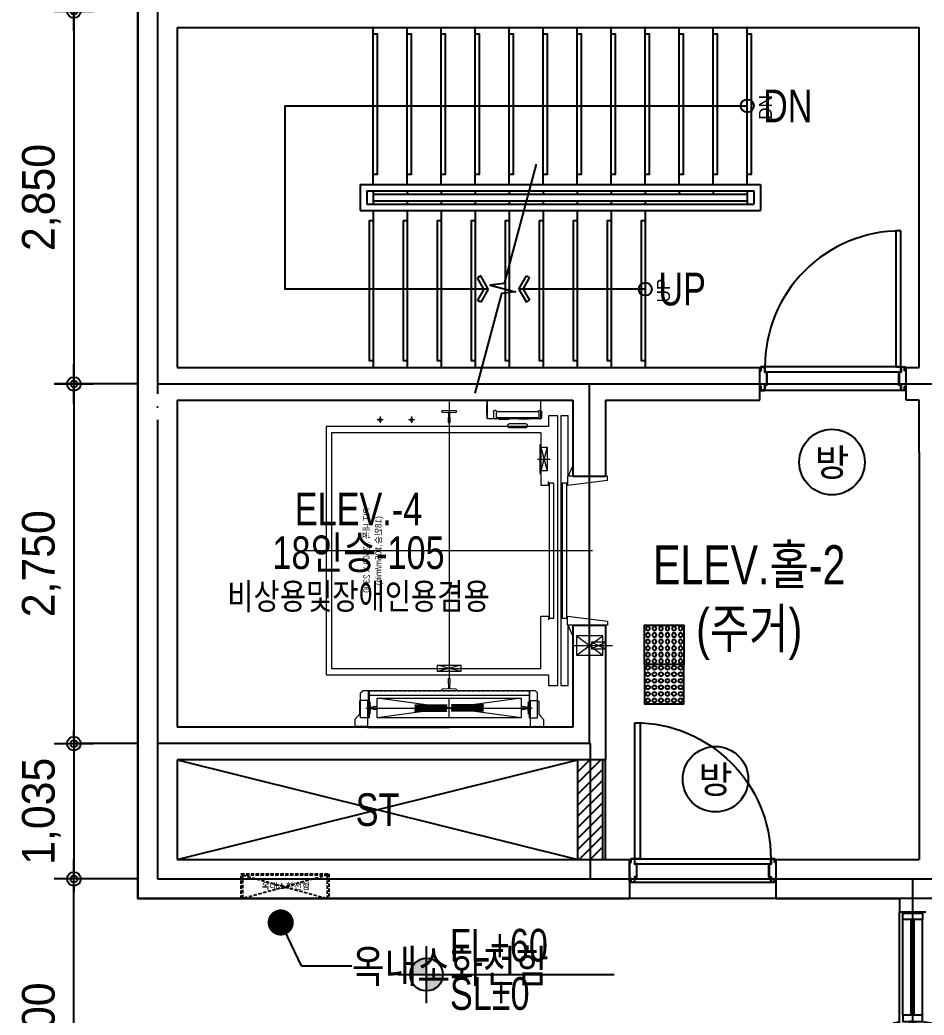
# Model space of a CAD drawing. Header units: millimetres. Extents: x 0 to 1390178, y 0 to 110113.
# Drawn here: x 700459 to 707375, y 27600 to 35208 of the extents above; entities that cross this region are included whole.
import ezdxf
from ezdxf.enums import TextEntityAlignment as Align
from ezdxf.xclip import XClip

# ---------------------------------------------------------------- set-up
doc = ezdxf.new("R2010")
doc.units = ezdxf.units.MM
doc.header["$LTSCALE"] = 100
doc.header["$XCLIPFRAME"] = 0
for name, pattern in [('X - CORE$0$CEN', [62, 60, -1, 0, -1]), ('X - CORE$0$CENTER', [65, 60, -2, 1, -2]), ('X - CORE$0$CENTER2', [1.125, 0.75, -0.125, 0.125, -0.125]), ('X - CORE$0$HIDDEN', [0.375, 0.25, -0.125]), ('X - CORE$0$PHANTOM2', [50, 40, -2, 2, -2, 2, -2]), ('X - 평면도$0$CEN', [62, 60, -1, 0, -1]), ('X - 평면도$0$H1', [1, 0.5, -0.5]), ('X - 평면도$0$HIDDEN', [0.375, 0.25, -0.125])]:
    doc.linetypes.add(name, pattern=pattern)
doc.layers.get('DEFPOINTS').update_dxf_attribs({"color": 145})
for name, color, linetype in [('AA-XXXX-TEXT', 3, 'Continuous'), ('DIM', 7, 'Continuous'), ('SYM', 7, 'Continuous'), ('TEXT1', 7, 'Continuous'), ('X - CORE$0$A-FIN', 8, 'Continuous'), ('X - CORE$0$A-OPEN', 9, 'X - CORE$0$CEN'), ('X - CORE$0$A-WALB', 3, 'Continuous'), ('X - CORE$0$AA-WAXM-CONC', 2, 'Continuous'), ('X - CORE$0$AA-XXXX-CNTL', 1, 'X - CORE$0$CEN'), ('X - CORE$0$AA-XXXX-PATT', 8, 'Continuous'), ('X - CORE$0$CEN', 1, 'X - CORE$0$CEN'), ('X - CORE$0$SO-HBBOX', 7, 'Continuous'), ('X - CORE$0$점형블럭', 8, 'Continuous'), ('X - 평면도$0$A-CON', 2, 'Continuous'), ('X - 평면도$0$A-SYM', 7, 'Continuous'), ('X - 평면도$0$AA-EL-PCN4', 4, 'Continuous'), ('X - 평면도$0$AA-SSXM-STRS', 4, 'Continuous'), ('X - 평면도$0$AA-WAXM-CONC', 2, 'Continuous'), ('X - 평면도$0$AA-XXXX-CNTL', 1, 'X - 평면도$0$CEN'), ('X - 평면도$0$AA-XXXX-SYMB', 7, 'Continuous'), ('X - 평면도$0$SO-HBBOX', 7, 'X - 평면도$0$HIDDEN')]:
    doc.layers.add(name, color=color, linetype=linetype)
for name, color, linetype, lineweight in [('X - CORE$0$A-door', 4, 'Continuous', 25), ('X - CORE$0$LAD-CEN', 1, 'X - CORE$0$CENTER2', 9), ('X - CORE$0$LAD-FINISH', 30, 'X - CORE$0$PHANTOM2', 15), ('X - CORE$0$LAD-OUTLINE', 7, 'Continuous', 20), ('X - CORE$0$LAD-REFERENCE', 7, 'Continuous', 5), ('X - CORE$0$LAD-THINLINE', 7, 'Continuous', 9), ('X - 평면도$0$A-door', 4, 'Continuous', 25)]:
    doc.layers.add(name, color=color, linetype=linetype, lineweight=lineweight)
for name, color, linetype, plot in [('X - CORE$0$A-GUIDE TEXT', 67, 'Continuous', False), ('X - CORE$0$DEFPOINT', 145, 'Continuous', False), ('X - 평면도$0$DEFPOINT', 163, 'Continuous', False)]:
    doc.layers.add(name, color=color, linetype=linetype, plot=plot)
doc.styles.add('HAUD01', font='Dotum.ttf')
doc.styles.add('X - CORE$0$HAUD01', font='Dotum.ttf')
doc.styles.add('X - 평면도$0$HAUD01', font='Dotum.ttf')
doc.dimstyles.new('HAUD-80', dxfattribs={"dimscale": 100, "dimtxt": 2.5, "dimasz": 0.5, "dimexe": 0, "dimexo": 1.5, "dimgap": 1, "dimtad": 1, "dimdec": 0, "dimdsep": 46, "dimlunit": 6, "dimtxsty": 'HAUD01', "dimblk": 'Z_DOT', "dimcen": 2.5, "dimdle": 1.5, "dimclrd": 7, "dimclre": 7, "dimclrt": 4, "dimadec": 0, "dimazin": 0, "dimtfac": 1, "dimtdec": 0, "dimtix": 1, "dimtmove": 2, "dimatfit": 3, "dimfxl": 1, "dimtvp": 1, "dimtolj": 1, "dimtzin": 0, "dimarcsym": 0})

# ---------------------------------------------------------------- blocks, each defined once
blk = doc.blocks.new('X - 단위세대 확장형', base_point=(-475.4, -286.7))
at = {"layer": 'DEFPOINTS'}
blk.add_lwpolyline([(68482, 49988.1), (63612, 49988.1), (63612, 47793.1), (59937, 47793.1), (57937, 47793.1), (54887, 47793.1), (54887, 44383.1), (53492, 44383.1), (52372, 44383.1), (48612, 44383.1), (48612, 54393.1), (57487, 54393.1), (60437, 54393.1), (63612, 54393.1), (64782, 54393.1), (64982, 54393.1), (66532, 54393.1), (66732, 54393.1), (68282, 54393.1), (68482, 54393.1), (68482, 52088.1), (68482, 50188.1)], close=True, dxfattribs=at)
blk = doc.blocks.new('dr_갑')
at = {"layer": 'TEXT1'}
blk.add_circle((0, 0), 400, dxfattribs=at)
at = {"layer": 'TEXT1', "style": 'HAUD01'}
blk.add_text('방', height=335, dxfattribs=at).set_placement((0, 0), align=Align.MIDDLE)
blk = doc.blocks.new('X - 평면도$0$arrow1')
for p, q in [((0, 0), (0.286, 0.501)), ((0.165, 0), (0.41, 0.429)), ((0.286, 0.501), (0.41, 0.43)), ((0, 0), (0.286, -0.501)), ((0.165, 0), (0.41, -0.429)), ((0.286, -0.501), (0.41, -0.43))]:
    blk.add_line(p, q)
blk = doc.blocks.new('X - CORE$0$A$C4D1409A3')
at = {"layer": 'X - CORE$0$점형블럭', "color": 9}
blk.add_lwpolyline([(0, 0), (300, 0), (300, 300), (0, 300)], close=True, dxfattribs=at)
at = {"layer": 'X - CORE$0$점형블럭', "color": 252}
for centre in [(25, 275), (25, 225), (75, 275), (75, 225), (125, 275), (125, 225), (175, 275), (175, 225), (225, 275), (225, 225), (275, 275), (275, 225), (25, 175), (75, 175), (125, 175), (175, 175), (225, 175), (275, 175), (25, 125), (25, 75), (75, 125), (75, 75), (125, 125), (125, 75), (175, 125), (175, 75), (225, 125), (225, 75), (275, 125), (275, 75), (25, 25), (75, 25), (125, 25), (175, 25), (225, 25), (275, 25)]:
    blk.add_circle(centre, 15, dxfattribs=at)
blk = doc.blocks.new('*U1062')
at = {"layer": 'X - CORE$0$DEFPOINT'}
for p in [(1350, 622), (1350, -622)]:
    blk.add_line(p, (1350, 0), dxfattribs=at)
at = {"layer": 'X - CORE$0$LAD-CEN', "color": 8, "ltscale": 200}
for p, q in [((0, 1095.2), (0, -1095.2)), ((-1138.9, 0), (979.7, 0))]:
    blk.add_line(p, q, dxfattribs=at)
at = {"layer": 'X - CORE$0$LAD-CEN', "color": 8, "ltscale": 10}
for p, q in [((1355, 692), (1339, 692)), ((1355, 657), (1339, 657)), ((1355, -657), (1339, -657)), ((1355, -692), (1339, -692))]:
    blk.add_line(p, q, dxfattribs=at)
at = {"layer": 'X - CORE$0$LAD-CEN', "color": 8, "linetype": 'X - CORE$0$CENTER'}
for p, q in [((1203, 636), (1203, -636)), ((1278.3, 0), (1127.7, 0))]:
    blk.add_line(p, q, dxfattribs=at)
at = {"layer": 'X - CORE$0$LAD-CEN', "color": 8, "ltscale": 20}
for p, q in [((-1000, 504.2), (-1000, 550.1)), ((-1024.6, 527), (-976.4, 527)), ((-1000, 264.2), (-1000, 310.1)), ((-1024.6, 287), (-976.4, 287)), ((-700, -676.8), (-700, -773.2))]:
    blk.add_line(p, q, dxfattribs=at)
at = {"layer": 'X - CORE$0$LAD-CEN', "color": 8, "ltscale": 50}
blk.add_line((725, -954.1), (725, -1248.3), dxfattribs=at)
at = {"layer": 'X - CORE$0$LAD-FINISH', "color": 8, "ltscale": 10}
for p, q in [((-650, -1195), (-570, -1195)), ((650, -1195), (570, -1195))]:
    blk.add_line(p, q, dxfattribs=at)
at = {"layer": 'X - CORE$0$LAD-OUTLINE', "color": 8, "linetype": 'Continuous'}
for p, q in [((-1059.8, 54.2), (-1057.3, 9.5)), ((-1052.3, 4.7), (-1020.2, 4.7)), ((1020.2, 4.7), (1052.3, 4.7)), ((1057.3, 9.5), (1059.8, 54.2)), ((-1057.3, -9.5), (-1059.8, -54.2)), ((-1020.2, -4.8), (-1052.3, -4.8)), ((1052.3, -4.8), (1020.2, -4.8)), ((1059.8, -54.2), (1057.3, -9.5))]:
    blk.add_line(p, q, dxfattribs=at)
at = {"layer": 'X - CORE$0$LAD-OUTLINE', "color": 8}
for p, q in [((-1010, -290), (-1150, -290)), ((-1150, -700), (-1150, -290)), ((-1150, -290), (-1010, -290)), ((-1010, -290), (-1010, -700)), ((-1010, -700), (-1150, -700)), ((-650, -945), (-570, -910)), ((650, -945), (570, -910))]:
    blk.add_line(p, q, dxfattribs=at)
at = {"layer": 'X - CORE$0$LAD-OUTLINE', "color": 8, "linetype": 'X - CORE$0$PHANTOM2', "ltscale": 5}
for p, q in [((-1062.5, -339.8), (-1017.5, -339.8)), ((-1062.5, -685.5), (-1062.5, -360.5)), ((-1062.5, -360.5), (-1017.5, -360.5)), ((-1062.5, -360.5), (-1062.5, -362.5)), ((-1017.5, -360.5), (-1017.5, -685.5)), ((-1017.5, -360.5), (-1017.5, -362.5)), ((-1017.5, -360.5), (-1017.5, -362.5)), ((-1062.5, -685.5), (-1062.5, -683.5)), ((-1017.5, -685.5), (-1017.5, -683.5)), ((-1017.5, -685.5), (-1017.5, -683.5)), ((-1062.5, -685.5), (-1017.5, -685.5)), ((-1062.5, -706.2), (-1017.5, -706.2))]:
    blk.add_line(p, q, dxfattribs=at)
at = {"layer": 'X - CORE$0$LAD-OUTLINE', "color": 8}
for points in [[(-1032, -830), (-1032, -760), (-950, -760), (-950, 940), (950, 940), (950, -760), (1032, -760), (1032, -830), (-1032, -830)], [(-900, -700), (-900, 900), (900, 900), (900, -700)], [(-1115, -290), (-1115, -285), (-1045, -285), (-1045, -290)], [(-1010, -379), (-1005, -379), (-1005, -459), (-1010, -459)], [(-1010, -611), (-1005, -611), (-1005, -531), (-1010, -531)], [(-1005, -611), (-1005, -531)], [(-900, -700), (-500, -700), (-500, -760), (-530, -760)], [(900, -700), (500, -700), (500, -760), (530, -760)], [(-515, -765), (515, -765), (515, -800), (-515, -800), (-515, -765)], [(-570, -910), (-1032, -910), (-1032, -855), (1032, -855), (1032, -910), (570, -910)], [(-570, -945), (-570, -906), (-500, -906), (-540, -1212), (-570, -1212), (-570, -1175)], [(-515, -865), (515, -865), (515, -900), (-515, -900), (-515, -865)], [(570, -945), (570, -906), (500, -906), (540, -1212), (570, -1212), (570, -1175)]]:
    blk.add_lwpolyline(points, dxfattribs=at)
at = {"layer": 'X - CORE$0$LAD-OUTLINE', "color": 8, "linetype": 'Continuous'}
for points in [[(-1062.8, -57), (-1068, -57), (-1068, 57), (-1062.8, 57)], [(-1017, 8), (-1017, 8), (-980, 8), (-979, 7), (-979, -7), (-980, -8), (-1017, -8), (-1017, -8)], [(1017, -8), (1017, -8), (980, -8), (979, -7), (979, 7), (980, 8), (1017, 8), (1017, 8)], [(1062.8, 57), (1068, 57), (1068, -57), (1062.8, -57)]]:
    blk.add_lwpolyline(points, dxfattribs=at)
for centre, radius, start, end in [((-1062.8, 54), 3, 3.2861, 90), ((-1052.3, 9.7), 5, 183.2861, 270), ((-1020.2, 8), 3.25, 270, 0), ((1020.2, 8), 3.25, 180, 270), ((1052.3, 9.7), 5, 270, 356.7139), ((1062.8, 54), 3, 90, 176.7139), ((-1062.8, -54), 3, 270, 356.7139), ((-1052.3, -9.8), 5, 90, 176.7139), ((-1020.2, -8), 3.25, 0, 90), ((1020.2, -8), 3.25, 90, 180), ((1052.3, -9.8), 5, 3.2861, 90), ((1062.8, -54), 3, 183.2861, 270)]:
    blk.add_arc(centre, radius, start, end, dxfattribs=at)
at = {"layer": 'X - CORE$0$LAD-OUTLINE', "color": 8, "linetype": 'X - CORE$0$PHANTOM2', "ltscale": 5}
for centre, start, end in [((-1062.5, -351.2), 90, 270), ((-1017.5, -351.2), 270, 90), ((-1062.5, -694.8), 90, 270), ((-1017.5, -694.8), 270, 90)]:
    blk.add_arc(centre, 11.3, start, end, dxfattribs=at)
at = {"layer": 'X - CORE$0$LAD-REFERENCE', "color": 8}
for p, q in [((1068, 657), (1068, -657)), ((1279, 618), (1068, 618)), ((1105, 612), (1105, -612)), ((1279, -618), (1068, -618))]:
    blk.add_line(p, q, dxfattribs=at)
for points in [[(1145, 677), (1145, 677), (1150, 685), (1242.2, 685, 0.188811), (1255.7, 690.3), (1263, 697), (1290, 722), (1350, 722), (1350, 622), (1275.4, 622), (1145, 622)], [(1145, -677), (1145, -677), (1150, -685), (1242.2, -685, -0.188811), (1255.7, -690.3), (1263, -697), (1290, -722), (1350, -722), (1350, -622), (1275.4, -622), (1145, -622)]]:
    blk.add_lwpolyline(points, format="xyb", close=True, dxfattribs=at)
for points in [[(1068, 612), (1279, 612), (1279, 677), (1088, 677), (1068, 657)], [(1068, -612), (1279, -612), (1279, -677), (1088, -677), (1068, -657)]]:
    blk.add_lwpolyline(points, dxfattribs=at)
at = {"layer": 'X - CORE$0$LAD-THINLINE', "color": 8, "linetype": 'X - CORE$0$HIDDEN'}
for p, q in [((1344, 622), (1344, 722)), ((1074, -612), (1074, 612)), ((1344, -622), (1344, -722))]:
    blk.add_line(p, q, dxfattribs=at)
at = {"layer": 'X - CORE$0$LAD-THINLINE', "color": 8}
for p, q in [((1278, -550), (1128, 550)), ((1128, -550), (1278, 550)), ((1178, 262.5), (1178, 17.5)), ((1178, 262.5), (1181.5, 262.5)), ((1178, 262.5), (1181.5, 262.5)), ((1178, 262.5), (1181.5, 262.5)), ((1178, 262.5), (1181.5, 262.5)), ((1181.5, 262.5), (1181.5, 17.5)), ((1181.5, 262.5), (1182, 259.5)), ((1181.5, 262.5), (1182, 259.5)), ((1188, 260), (1191, 260)), ((1188, 260), (1191, 260)), ((1188, 260), (1188, 20)), ((1188, 260), (1194, 260)), ((1188, 260), (1194, 260)), ((1194, 260), (1194, 20)), ((1200, 260), (1200, 20)), ((1206, 260), (1200, 260)), ((1206, 260), (1200, 260)), ((1206, 260), (1203, 260)), ((1206, 260), (1203, 260)), ((1206, 260), (1206, 20)), ((1218, 260), (1212, 260)), ((1212, 260), (1212, 20)), ((1212, 260), (1212, 20)), ((1218, 260), (1215, 260)), ((1218, 260), (1218, 20)), ((1224.5, 262.5), (1224, 259.5)), ((1224.5, 262.5), (1224, 259.5)), ((1228, 262.5), (1224.5, 262.5)), ((1228, 262.5), (1224.5, 262.5)), ((1224.5, 262.5), (1224.5, 17.5)), ((1228, 262.5), (1224.5, 262.5)), ((1228, 262.5), (1224.5, 262.5)), ((1228, 262.5), (1228, 17.5)), ((925, -90), (875, 90)), ((875, -90), (925, 90)), ((1178, 17.5), (1181.5, 17.5)), ((1178, 17.5), (1181.5, 17.5)), ((1181.5, 17.5), (1182, 20.5)), ((1188, 20), (1194, 20)), ((1188, 20), (1194, 20)), ((1206, 20), (1200, 20)), ((1218, 20), (1212, 20)), ((1224.5, 17.5), (1224, 20.5)), ((1228, 17.5), (1224.5, 17.5)), ((1228, 17.5), (1224.5, 17.5)), ((1178, -263.2), (1178, -18.2)), ((1178, -18.2), (1181.5, -18.2)), ((1178, -18.2), (1181.5, -18.2)), ((1181.5, -263.2), (1181.5, -18.2)), ((1181.5, -18.2), (1182, -21.2)), ((1188, -20.7), (1194, -20.7)), ((1188, -20.7), (1194, -20.7)), ((1188, -260.7), (1188, -20.7)), ((1194, -260.7), (1194, -20.7)), ((1200, -260.7), (1200, -20.7)), ((1206, -20.7), (1200, -20.7)), ((1206, -260.7), (1206, -20.7)), ((1218, -20.7), (1212, -20.7)), ((1212, -260.7), (1212, -20.7)), ((1212, -260.7), (1212, -20.7)), ((1218, -260.7), (1218, -20.7)), ((1224.5, -18.2), (1224, -21.2)), ((1224.5, -263.2), (1224.5, -18.2)), ((1228, -18.2), (1224.5, -18.2)), ((1228, -18.2), (1224.5, -18.2)), ((1228, -263.2), (1228, -18.2)), ((1178, -263.2), (1181.5, -263.2)), ((1178, -263.2), (1181.5, -263.2)), ((1178, -263.2), (1181.5, -263.2)), ((1178, -263.2), (1181.5, -263.2)), ((1181.5, -263.2), (1182, -260.1)), ((1181.5, -263.2), (1182, -260.1)), ((1188, -260.7), (1191, -260.7)), ((1188, -260.7), (1191, -260.7)), ((1188, -260.7), (1194, -260.7)), ((1188, -260.7), (1194, -260.7)), ((1206, -260.7), (1200, -260.7)), ((1206, -260.7), (1200, -260.7)), ((1206, -260.7), (1203, -260.7)), ((1206, -260.7), (1203, -260.7)), ((1218, -260.7), (1212, -260.7)), ((1218, -260.7), (1215, -260.7)), ((1224.5, -263.2), (1224, -260.1)), ((1224.5, -263.2), (1224, -260.1)), ((1228, -263.2), (1224.5, -263.2)), ((1228, -263.2), (1224.5, -263.2)), ((1228, -263.2), (1224.5, -263.2)), ((1228, -263.2), (1224.5, -263.2)), ((-790, -750), (-610, -700)), ((-790, -700), (-610, -750)), ((750, -1087.8), (700, -1195)), ((700, -1087.8), (750, -1195))]:
    blk.add_line(p, q, dxfattribs=at)
at = {"layer": 'X - CORE$0$LAD-THINLINE', "color": 8, "linetype": 'Continuous'}
for p, q in [((1194.6, 601.3), (1162.2, 603.7)), ((1198.2, 585.2), (1198.2, 597.3)), ((1207.7, 597.3), (1207.7, 585.2)), ((1243.8, 603.7), (1211.4, 601.3)), ((1162.2, -603.7), (1194.6, -601.3)), ((1198.2, -597.3), (1198.2, -585.2)), ((1207.7, -585.2), (1207.7, -597.3)), ((1211.4, -601.3), (1243.8, -603.7))]:
    blk.add_line(p, q, dxfattribs=at)
at = {"layer": 'X - CORE$0$LAD-THINLINE', "color": 8, "ltscale": 5}
for p, q in [((800, -975), (650, -1175)), ((650, -975), (800, -1175))]:
    blk.add_line(p, q, dxfattribs=at)
at = {"layer": 'X - CORE$0$LAD-THINLINE', "color": 8, "linetype": 'Continuous'}
for points in [[(1158.5, 607.7), (1158.5, 612), (1247.5, 612), (1247.5, 607.7)], [(1211, 582), (1211, 582), (1211, 551), (1210, 550), (1196, 550), (1195, 551), (1195, 582), (1195.1, 582)], [(1247.5, -607.7), (1247.5, -612), (1158.5, -612), (1158.5, -607.7)], [(1195.1, -582), (1195, -582), (1195, -551), (1196, -550), (1210, -550), (1211, -551), (1211, -582), (1211, -582)]]:
    blk.add_lwpolyline(points, dxfattribs=at)
at = {"layer": 'X - CORE$0$LAD-THINLINE', "color": 8}
for points in [[(1128, -550), (1278, -550), (1278, 550), (1128, 550)], [(925, -90), (925, 90), (875, 90), (875, -90)], [(-810, -692.8), (-590, -692.8), (-590, -700), (-810, -700)], [(-790, -750), (-610, -750), (-610, -700), (-790, -700)], [(750, -1195), (700, -1195), (700, -1087.8), (750, -1087.8)], [(782.2, -1202), (667.8, -1202), (667.8, -1195), (782.2, -1195)]]:
    blk.add_lwpolyline(points, close=True, dxfattribs=at)
at = {"layer": 'X - CORE$0$LAD-THINLINE', "color": 8, "linetype": 'X - CORE$0$PHANTOM2'}
blk.add_lwpolyline([(-972.5, -465.9), (-972.5, -580.1, 1), (-938.2, -580.1), (-938.2, -465.9, 1)], format="xyb", close=True, dxfattribs=at)
at = {"layer": 'X - CORE$0$LAD-THINLINE', "color": 8, "ltscale": 5}
blk.add_lwpolyline([(800, -1175), (650, -1175), (650, -975), (800, -975)], close=True, dxfattribs=at)
for centre in [(-1000, 527), (-1000, 287)]:
    blk.add_circle(centre, 10, dxfattribs=at)
at = {"layer": 'X - CORE$0$LAD-THINLINE', "color": 8, "linetype": 'Continuous'}
for centre, radius, start, end in [((1162.5, 607.7), 4, 180, 265.68397), ((1194.2, 597.3), 4, 0, 85.68397), ((1195.1, 585.2), 3.2, 270, 0), ((1211.7, 597.3), 4, 94.31603, 180), ((1211, 585.2), 3.2, 180, 270), ((1243.5, 607.7), 4, 274.31603, 0), ((1162.5, -607.7), 4, 94.31603, 180), ((1194.2, -597.3), 4, 274.31603, 0), ((1195.1, -585.2), 3.2, 0, 90), ((1211.7, -597.3), 4, 180, 265.68397), ((1211, -585.2), 3.2, 90, 180), ((1243.5, -607.7), 4, 0, 85.68397)]:
    blk.add_arc(centre, radius, start, end, dxfattribs=at)
at = {"layer": 'X - CORE$0$LAD-THINLINE', "color": 8}
for centre, start, end in [((1185, 260), 190.23668, 0), ((1185, 260), 190.23668, 0), ((1197, 260), 180, 0), ((1197, 260), 180, 0), ((1209, 260), 180, 0), ((1209, 260), 180, 0), ((1221, 260), 180, 349.76332), ((1221, 260), 180, 349.76332), ((1185, 20), 0, 169.76332), ((1197, 20), 0, 180), ((1209, 20), 0, 180), ((1221, 20), 10.23668, 180), ((1185, -20.7), 190.23668, 0), ((1197, -20.7), 180, 0), ((1209, -20.7), 180, 0), ((1221, -20.7), 180, 349.76332), ((1185, -260.7), 0, 169.76332), ((1185, -260.7), 0, 169.76332), ((1197, -260.7), 0, 180), ((1197, -260.7), 0, 180), ((1209, -260.7), 0, 180), ((1209, -260.7), 0, 180), ((1221, -260.7), 10.23668, 180), ((1221, -260.7), 10.23668, 180)]:
    blk.add_arc(centre, 3, start, end, dxfattribs=at)
at = {"layer": 'X - CORE$0$DEFPOINT', "style": 'X - CORE$0$HAUD01'}
for s, p in [('PIT 내폭 : 2500 X 2300', (-2.2, 632.6)), ('(18인승,105m/min)', (0, 541.7))]:
    blk.add_text(s, height=48, dxfattribs=at).set_placement(p, align=Align.MIDDLE_CENTER)
blk = doc.blocks.new('X - CORE$0$D1100')
at = {"layer": 'X - CORE$0$A-door', "color": 9}
for p, q in [((0, 0), (0, -1040)), ((180, 0), (180, -1040)), ((40, -15), (40, -1025))]:
    blk.add_line(p, q, dxfattribs=at)
at = {"layer": 'X - CORE$0$A-door'}
for points in [[(-1040, 0), (-1040, -40), (0, -40), (0, 0)], [(30, 28.4), (1.6, 28.4), (1.6, 1.6), (41.6, 1.6), (41.6, -13.4), (138.4, -13.4), (138.4, 1.6), (178.4, 1.6), (178.4, 28.4), (150, 28.4), (150, 30), (180, 30), (180, 0), (140, 0), (140, -15), (40, -15), (40, 0), (0, 0), (0, 30), (30, 30)], [(30, -1068.4), (1.6, -1068.4), (1.6, -1041.6), (41.6, -1041.6), (41.6, -1026.6), (138.4, -1026.6), (138.4, -1041.6), (178.4, -1041.6), (178.4, -1068.4), (150, -1068.4), (150, -1070), (180, -1070), (180, -1040), (140, -1040), (140, -1025), (40, -1025), (40, -1040), (0, -1040), (0, -1070), (30, -1070)]]:
    blk.add_lwpolyline(points, close=True, dxfattribs=at)
at = {"layer": 'X - CORE$0$A-door', "color": 1}
blk.add_arc((0, 0), 1040, 180, 270, dxfattribs=at)
at = {"layer": 'X - CORE$0$A-GUIDE TEXT'}
for p, q in [((175, 40), (5, 40)), ((175, -1080), (5, -1080))]:
    blk.add_line(p, q, dxfattribs=at)
blk = doc.blocks.new('X - CORE$0$A$C9e23f086')
at = {"layer": 'X - CORE$0$SO-HBBOX', "linetype": 'X - CORE$0$HIDDEN'}
for p, q in [((-325, 90), (325, -90)), ((325, 90), (-325, -90))]:
    blk.add_line(p, q, dxfattribs=at)
blk.add_lwpolyline([(325, 90), (-325, 90), (-325, -90), (325, -90)], close=True, dxfattribs=at)
at = {"layer": 'X - CORE$0$DEFPOINT', "style": 'X - CORE$0$HAUD01'}
blk.add_text('옥내소화전함', height=48, dxfattribs=at).set_placement((5.2, 4.6), align=Align.MIDDLE_CENTER)
blk = doc.blocks.new('X - CORE$0$A$C7aba83c0')
at = {"layer": 'X - CORE$0$AA-WAXM-CONC', "linetype": 'X - CORE$0$HIDDEN'}
blk.add_lwpolyline([(-335, -90), (-335, 100), (335, 100), (335, -90)], dxfattribs=at)
blk.add_blockref('X - CORE$0$A$C9e23f086', (0, 0))
blk = doc.blocks.new('X - CORE', base_point=(-475.4, -286.7))
at = {"layer": 'X - CORE$0$AA-XXXX-PATT'}
h = blk.add_hatch(dxfattribs=at)
h.set_pattern_fill('_USER', color=256, scale=60, angle=45, style=0, pattern_type=0)
h.set_pattern_definition([(45, (-569326.065, -45792.9), (-42.426407, 42.426407), [])])
h.paths.add_polyline_path([(3555, 1060), (3365, 1060), (3365, 300), (3555, 300)])
at = {"layer": 'X - CORE$0$A-FIN'}
blk.add_line((3575, 300), (3575, 1060), dxfattribs=at)
at = {"layer": 'X - CORE$0$A-OPEN'}
for p, q in [((300, 300), (3365, 1060)), ((300, 1060), (3365, 300))]:
    blk.add_line(p, q, dxfattribs=at)
at = {"layer": 'X - CORE$0$A-WALB'}
for p, q in [((3365, 300), (3365, 1060)), ((3555, 300), (3555, 1060))]:
    blk.add_line(p, q, dxfattribs=at)
at = {"layer": 'X - CORE$0$AA-WAXM-CONC'}
for p, q in [((0, 10010), (0, 0)), ((300, 6660), (300, 4060)), ((300, 6660), (5975, 6660)), ((5975, 4060), (5975, 6660)), ((300, 4060), (4755, 4060)), ((4755, 3810), (4755, 4060)), ((5875, 3810), (5875, 4060)), ((5875, 4060), (5975, 4060)), ((300, 3810), (300, 1310)), ((300, 3810), (3325, 3810)), ((3325, 3810), (3325, 3230)), ((3575, 3810), (3575, 3230)), ((3575, 3810), (4755, 3810)), ((5975, 3810), (5875, 3810)), ((5975, 3410), (5975, 3810)), ((5975, 3410), (5975, 300)), ((3325, 3230), (3575, 3230)), ((3325, 2090), (3325, 1310)), ((3325, 2090), (3575, 2090)), ((3575, 2090), (3575, 1060)), ((3325, 1310), (300, 1310)), ((300, 1060), (300, 300)), ((3575, 1060), (300, 1060)), ((300, 300), (3760, 300)), ((3760, 300), (3760, 0)), ((4880, 300), (5975, 300)), ((4880, 0), (4880, 300)), ((0, 0), (3760, 0)), ((4880, 0), (5825, 0))]:
    blk.add_line(p, q, dxfattribs=at)
at = {"layer": 'X - CORE$0$AA-XXXX-CNTL'}
for p, q in [((150, 9860), (150, 150)), ((150, 3935), (6100, 3935)), ((3450, 3935), (3450, 1185)), ((3450, 1185), (150, 1185)), ((150, 150), (6125, 150))]:
    blk.add_line(p, q, dxfattribs=at)
at = {"layer": 'X - CORE$0$CEN'}
for p, q in [((3460, 1185), (3450, 1185)), ((3460, 150), (3460, 1185))]:
    blk.add_line(p, q, dxfattribs=at)
at = {"rotation": 270}
blk.add_blockref('X - CORE$0$D1100', (5835, 4065), dxfattribs=at)
at = {"rotation": 90}
for name, p, xscale in [('*U1062', (2380, 2660), -1.000000000000001), ('X - CORE$0$D1100', (3800, 305), -1)]:
    blk.add_blockref(name, p, dxfattribs=dict(at, xscale=xscale))
at = {"layer": 'X - CORE$0$AA-WAXM-CONC'}
blk.add_blockref('X - CORE$0$A$C7aba83c0', (1125, 90), dxfattribs=at)
at = {"layer": 'X - CORE$0$점형블럭', "xscale": -1, "rotation": 270}
blk.add_blockref('X - CORE$0$A$C4D1409A3', (3875, 1790), dxfattribs=at)
at = {"layer": 'X - CORE$0$점형블럭', "rotation": 270}
blk.add_blockref('X - CORE$0$A$C4D1409A3', (3875, 1790), dxfattribs=at)
blk = doc.blocks.new('*U1011')
at = {"layer": 'X - 평면도$0$A-door', "color": 9}
for p, q in [((50, 20), (950, 20)), ((50, -20), (950, -20))]:
    blk.add_line(p, q, dxfattribs=at)
at = {"layer": 'X - 평면도$0$A-door', "linetype": 'X - 평면도$0$H1'}
blk.add_lwpolyline([(60, -25), (60, 890), (90, 890), (90, -25)], close=True, dxfattribs=at)
at = {"layer": 'X - 평면도$0$A-door'}
for points in [[(0, -75), (50, -75), (50, 75), (0, 75)], [(60, 25), (60, -890), (90, -890), (90, 25)], [(950, -75), (1000, -75), (1000, 75), (950, 75)]]:
    blk.add_lwpolyline(points, close=True, dxfattribs=at)
blk.add_circle((75, 0), 5, dxfattribs=at)
at = {"layer": 'X - 평면도$0$A-door', "color": 1, "linetype": 'X - 평면도$0$H1'}
blk.add_arc((60, 0), 890, 360, 90, dxfattribs=at)
at = {"layer": 'X - 평면도$0$A-door', "color": 1}
blk.add_arc((60, 0), 890, 270, 0, dxfattribs=at)
blk = doc.blocks.new('X - 평면도$0$A$Cb25bff2f')
at = {"layer": 'X - 평면도$0$A-CON'}
for p, q in [((-28202.2, 11180.4), (-28202.2, 11080.4)), ((-28202.2, 11080.4), (-28002.2, 11080.4))]:
    blk.add_line(p, q, dxfattribs=at)
at = {"layer": 'X - 평면도$0$A-door'}
for p, q in [((-28177.2, 10290.4), (-28177.2, 11020.4)), ((-28114.2, 10290.4), (-28114.2, 11020.4)), ((-28090.2, 10290.4), (-28090.2, 11020.4)), ((-28027.2, 10290.4), (-28027.2, 11020.4))]:
    blk.add_line(p, q, dxfattribs=at)
blk.add_lwpolyline([(-28177.2, 11070.4), (-28027.2, 11070.4), (-28027.2, 11020.4), (-28177.2, 11020.4)], close=True, dxfattribs=at)
at = {"layer": 'X - 평면도$0$AA-EL-PCN4'}
blk.add_line((-28202.2, 9280.4), (-28202.2, 11080.4), dxfattribs=at)
at = {"layer": 'X - 평면도$0$AA-XXXX-CNTL'}
blk.add_line((-28102.2, 8930.9), (-28102.2, 11330.4), dxfattribs=at)
at = {"layer": 'X - 평면도$0$A-door', "rotation": 90}
blk.add_blockref('*U1011', (-28102.2, 9290.4), dxfattribs=at)
blk = doc.blocks.new('X - 평면도$0$A$C9e23f086')
at = {"layer": 'X - 평면도$0$SO-HBBOX', "linetype": 'X - 평면도$0$HIDDEN'}
for p, q in [((-325, 90), (325, -90)), ((325, 90), (-325, -90))]:
    blk.add_line(p, q, dxfattribs=at)
blk.add_lwpolyline([(325, 90), (-325, 90), (-325, -90), (325, -90)], close=True, dxfattribs=at)
at = {"layer": 'X - 평면도$0$DEFPOINT', "style": 'X - 평면도$0$HAUD01'}
blk.add_text('옥내소화전함', height=48, dxfattribs=at).set_placement((5.2, 4.6), align=Align.MIDDLE_CENTER)
blk = doc.blocks.new('X - 평면도$0$A$C1c0d1829')
at = {"layer": 'X - 평면도$0$AA-WAXM-CONC', "linetype": 'X - 평면도$0$HIDDEN'}
blk.add_lwpolyline([(-5435, -6660), (-5435, -6470), (-4765, -6470), (-4765, -6660)], dxfattribs=at)
blk.add_blockref('X - 평면도$0$A$C9e23f086', (-5100, -6570))
blk = doc.blocks.new('X - 평면도$0$A$Cc53d0c57')
at = {"layer": 'X - 평면도$0$AA-WAXM-CONC'}
blk.add_blockref('X - 평면도$0$A$C1c0d1829', (-27802.2, 17840.9), dxfattribs=at)
blk = doc.blocks.new('X - 평면도', base_point=(-475.4, -286.7))
at = {"layer": 'X - 평면도$0$A-SYM'}
blk.add_lwpolyline([(1059657, 49997.1), (1059412.8, 49085.7), (1059305.8, 49072.9), (1059499, 49021.2), (1059392.1, 49008.4), (1059188.1, 48247.1)], dxfattribs=at)
at = {"layer": 'X - 평면도$0$AA-SSXM-STRS'}
for p, q in [((1058412, 49843.1), (1058412, 51043.1)), ((1058672, 49843.1), (1058672, 51043.1)), ((1058932, 49843.1), (1058932, 51043.1)), ((1059192, 49843.1), (1059192, 51043.1)), ((1059452, 49843.1), (1059452, 51043.1)), ((1059712, 49843.1), (1059712, 51043.1)), ((1059972, 49843.1), (1059972, 51043.1)), ((1060232, 49843.1), (1060232, 51043.1)), ((1060492, 49843.1), (1060492, 51043.1)), ((1060752, 49843.1), (1060752, 51043.1)), ((1061012, 49843.1), (1061012, 51043.1)), ((1061272, 49843.1), (1061272, 51043.1)), ((1058312, 49843.1), (1061372, 49843.1)), ((1058312, 49843.1), (1058312, 49643.1)), ((1061372, 49843.1), (1061372, 49643.1)), ((1058362, 49793.1), (1061322, 49793.1)), ((1058362, 49793.1), (1058362, 49693.1)), ((1058412, 49793.1), (1058412, 49768.1)), ((1058412, 49768.1), (1061272, 49768.1)), ((1058412, 49768.1), (1058412, 49718.1)), ((1058672, 49793.1), (1058672, 49768.1)), ((1058932, 49793.1), (1058932, 49768.1)), ((1059192, 49793.1), (1059192, 49768.1)), ((1059452, 49793.1), (1059452, 49768.1)), ((1059712, 49793.1), (1059712, 49768.1)), ((1059972, 49793.1), (1059972, 49768.1)), ((1060232, 49793.1), (1060232, 49768.1)), ((1060492, 49793.1), (1060492, 49768.1)), ((1060752, 49793.1), (1060752, 49768.1)), ((1061012, 49793.1), (1061012, 49768.1)), ((1061272, 49793.1), (1061272, 49768.1)), ((1061272, 49768.1), (1061272, 49718.1)), ((1061322, 49793.1), (1061322, 49693.1)), ((1058362, 49693.1), (1061322, 49693.1)), ((1058412, 49718.1), (1061272, 49718.1)), ((1058412, 49718.1), (1058412, 49693.1)), ((1058672, 49718.1), (1058672, 49693.1)), ((1058932, 49718.1), (1058932, 49693.1)), ((1059192, 49718.1), (1059192, 49693.1)), ((1059452, 49718.1), (1059452, 49693.1)), ((1059712, 49718.1), (1059712, 49693.1)), ((1059972, 49718.1), (1059972, 49693.1)), ((1060232, 49718.1), (1060232, 49693.1)), ((1060492, 49718.1), (1060492, 49693.1)), ((1061272, 49718.1), (1061272, 49693.1)), ((1058312, 49643.1), (1061372, 49643.1)), ((1058412, 49643.1), (1058412, 48443.1)), ((1058672, 49643.1), (1058672, 48443.1)), ((1058932, 49643.1), (1058932, 48443.1)), ((1059192, 49643.1), (1059192, 48443.1)), ((1059452, 49643.1), (1059452, 48443.1)), ((1059712, 49643.1), (1059712, 48443.1)), ((1059972, 49643.1), (1059972, 48443.1)), ((1060232, 49643.1), (1060232, 48443.1)), ((1060492, 49643.1), (1060492, 48443.1))]:
    blk.add_line(p, q, dxfattribs=at)
at = {"layer": 'X - 평면도$0$AA-SSXM-STRS', "color": 8}
for points in [[(1058412, 50993.1), (1058442, 50993.1), (1058442, 49918.1), (1058412, 49918.1)], [(1058672, 50993.1), (1058702, 50993.1), (1058702, 49918.1), (1058672, 49918.1)], [(1058932, 50993.1), (1058962, 50993.1), (1058962, 49918.1), (1058932, 49918.1)], [(1059192, 50993.1), (1059222, 50993.1), (1059222, 49918.1), (1059192, 49918.1)], [(1059452, 50993.1), (1059482, 50993.1), (1059482, 49918.1), (1059452, 49918.1)], [(1059712, 50993.1), (1059742, 50993.1), (1059742, 49918.1), (1059712, 49918.1)], [(1059972, 50993.1), (1060002, 50993.1), (1060002, 49918.1), (1059972, 49918.1)], [(1060232, 50993.1), (1060262, 50993.1), (1060262, 49918.1), (1060232, 49918.1)], [(1060492, 50993.1), (1060522, 50993.1), (1060522, 49918.1), (1060492, 49918.1)], [(1060752, 50993.1), (1060782, 50993.1), (1060782, 49918.1), (1060752, 49918.1)], [(1061012, 50993.1), (1061042, 50993.1), (1061042, 49918.1), (1061012, 49918.1)], [(1061272, 50993.1), (1061302, 50993.1), (1061302, 49918.1), (1061272, 49918.1)], [(1058412, 48493.1), (1058382, 48493.1), (1058382, 49568.1), (1058412, 49568.1)], [(1058672, 48493.1), (1058642, 48493.1), (1058642, 49568.1), (1058672, 49568.1)], [(1058932, 48493.1), (1058902, 48493.1), (1058902, 49568.1), (1058932, 49568.1)], [(1059192, 48493.1), (1059162, 48493.1), (1059162, 49568.1), (1059192, 49568.1)], [(1059452, 48493.1), (1059422, 48493.1), (1059422, 49568.1), (1059452, 49568.1)], [(1059712, 48493.1), (1059682, 48493.1), (1059682, 49568.1), (1059712, 49568.1)], [(1059972, 48493.1), (1059942, 48493.1), (1059942, 49568.1), (1059972, 49568.1)], [(1060232, 48493.1), (1060202, 48493.1), (1060202, 49568.1), (1060232, 49568.1)], [(1060492, 48493.1), (1060462, 48493.1), (1060462, 49568.1), (1060492, 49568.1)]]:
    blk.add_lwpolyline(points, dxfattribs=at)
at = {"layer": 'X - 평면도$0$AA-XXXX-SYMB'}
for points in [[(1059290.5, 49043.1), (1057737, 49043.1), (1057737, 50443.1), (1061272, 50443.1)], [(1060492, 49043.1), (1059525.2, 49043.1)]]:
    blk.add_lwpolyline(points, dxfattribs=at)
for centre in [(1061272, 50443.1), (1060492, 49043.1)]:
    blk.add_circle(centre, 50, dxfattribs=at)
for name, p in [('X - CORE', (1056136.6, 44096.4)), ('X - 평면도$0$A$Cc53d0c57', (1090639.2, 33202.2)), ('X - 평면도$0$A$Cb25bff2f', (1090639.2, 33202.2))]:
    blk.add_blockref(name, p)
at = {"layer": 'X - 평면도$0$AA-XXXX-SYMB', "yscale": 200.0000000000021, "zscale": 200.0000000000021}
for p, xscale, rotation in [((1059290.5, 49043.1), 200.0000000000021, 180.0000000000018), ((1059525.2, 49043.1), -200.0000000000021, 180)]:
    blk.add_blockref('X - 평면도$0$arrow1', p, dxfattribs=dict(at, xscale=xscale, rotation=rotation))
at = {"layer": 'X - 평면도$0$DEFPOINT', "style": 'X - 평면도$0$HAUD01'}
for s, p in [('DN', (1061410.5, 50431.5)), ('UP', (1060630.5, 49031.7))]:
    blk.add_text(s, height=100, rotation=90, dxfattribs=at).set_placement(p, align=Align.MIDDLE_CENTER)
blk = doc.blocks.new('Z_DOT')
at = {"layer": 'DIM', "color": 0}
for p, q in [((0, -3), (0, 3)), ((-3, 0), (3, 0))]:
    blk.add_line(p, q, dxfattribs=at)
for radius in [1.05, 0.525]:
    blk.add_circle((0, 0), radius, dxfattribs=at)
blk = doc.blocks.new('*D523')
at = {"layer": 'DEFPOINTS', "color": 0, "transparency": 16777216}
for p in [(701512.1, 38350.7), (700872.5, 35275.7), (701512.1, 35275.7)]:
    blk.add_point(p, dxfattribs=at)
at = {"layer": 'DIM', "color": 7, "lineweight": -2, "transparency": 16777216}
for p, q in [((701362.1, 38350.7), (700872.5, 38350.7)), ((700872.5, 38300.7), (700872.5, 35325.7)), ((701362.1, 35275.7), (700872.5, 35275.7))]:
    blk.add_line(p, q, dxfattribs=at)
at = {"layer": 'DIM', "color": 7, "lineweight": -2, "transparency": 16777216, "xscale": 50, "yscale": 50, "zscale": 50}
for p, rotation in [((700872.5, 38350.7), 90), ((700872.5, 35275.7), 270)]:
    blk.add_blockref('Z_DOT', p, dxfattribs=dict(at, rotation=rotation))
at = {"layer": 'DIM', "color": 4, "transparency": 16777216, "insert": (700623.3, 36813.2), "char_height": 250, "attachment_point": 5, "rotation": 90, "style": 'HAUD01'}
blk.add_mtext('\\A1;3,075', dxfattribs=at)
blk = doc.blocks.new('*D524')
at = {"layer": 'DEFPOINTS', "color": 0, "transparency": 16777216}
for p in [(701512.1, 35275.7), (700872.5, 32425.7), (701512.1, 32425.7)]:
    blk.add_point(p, dxfattribs=at)
at = {"layer": 'DIM', "color": 7, "lineweight": -2, "transparency": 16777216}
for p, q in [((701362.1, 35275.7), (700872.5, 35275.7)), ((700872.5, 35225.7), (700872.5, 32475.7)), ((701362.1, 32425.7), (700872.5, 32425.7))]:
    blk.add_line(p, q, dxfattribs=at)
at = {"layer": 'DIM', "color": 7, "lineweight": -2, "transparency": 16777216, "xscale": 50, "yscale": 50, "zscale": 50}
for p, rotation in [((700872.5, 35275.7), 90), ((700872.5, 32425.7), 270)]:
    blk.add_blockref('Z_DOT', p, dxfattribs=dict(at, rotation=rotation))
at = {"layer": 'DIM', "color": 4, "transparency": 16777216, "insert": (700623.3, 33850.7), "char_height": 250, "attachment_point": 5, "rotation": 90, "style": 'HAUD01'}
blk.add_mtext('\\A1;2,850', dxfattribs=at)
blk = doc.blocks.new('*D525')
at = {"layer": 'DEFPOINTS', "color": 0, "transparency": 16777216}
for p in [(701512.1, 32425.7), (700872.5, 29675.7), (701512.1, 29675.7)]:
    blk.add_point(p, dxfattribs=at)
at = {"layer": 'DIM', "color": 7, "lineweight": -2, "transparency": 16777216}
for p, q in [((701362.1, 32425.7), (700872.5, 32425.7)), ((700872.5, 32375.7), (700872.5, 29725.7)), ((701362.1, 29675.7), (700872.5, 29675.7))]:
    blk.add_line(p, q, dxfattribs=at)
at = {"layer": 'DIM', "color": 7, "lineweight": -2, "transparency": 16777216, "xscale": 50, "yscale": 50, "zscale": 50}
for p, rotation in [((700872.5, 32425.7), 90), ((700872.5, 29675.7), 270)]:
    blk.add_blockref('Z_DOT', p, dxfattribs=dict(at, rotation=rotation))
at = {"layer": 'DIM', "color": 4, "transparency": 16777216, "insert": (700623.3, 31050.7), "char_height": 250, "attachment_point": 5, "rotation": 90, "style": 'HAUD01'}
blk.add_mtext('\\A1;2,750', dxfattribs=at)
blk = doc.blocks.new('*D526')
at = {"layer": 'DEFPOINTS', "color": 0, "transparency": 16777216}
for p in [(701512.1, 29675.7), (700872.5, 28640.7), (701512.1, 28640.7)]:
    blk.add_point(p, dxfattribs=at)
at = {"layer": 'DIM', "color": 7, "lineweight": -2, "transparency": 16777216}
for p, q in [((700872.5, 29725.7), (700872.5, 29775.7)), ((701362.1, 29675.7), (700872.5, 29675.7)), ((700872.5, 29675.7), (700872.5, 28640.7)), ((701362.1, 28640.7), (700872.5, 28640.7)), ((700872.5, 28590.7), (700872.5, 28540.7))]:
    blk.add_line(p, q, dxfattribs=at)
at = {"layer": 'DIM', "color": 7, "lineweight": -2, "transparency": 16777216, "xscale": 50, "yscale": 50, "zscale": 50}
for p, rotation in [((700872.5, 29675.7), 270), ((700872.5, 28640.7), 90)]:
    blk.add_blockref('Z_DOT', p, dxfattribs=dict(at, rotation=rotation))
at = {"layer": 'DIM', "color": 4, "transparency": 16777216, "insert": (700623.3, 29158.2), "char_height": 250, "attachment_point": 5, "rotation": 90, "style": 'HAUD01'}
blk.add_mtext('\\A1;1,035', dxfattribs=at)
blk = doc.blocks.new('*D527')
at = {"layer": 'DEFPOINTS', "color": 0, "transparency": 16777216}
for p in [(700872.5, 28640.7), (701512.1, 28640.7), (701512.1, 26240.7)]:
    blk.add_point(p, dxfattribs=at)
at = {"layer": 'DIM', "color": 7, "lineweight": -2, "transparency": 16777216}
for p, q in [((701362.1, 28640.7), (700872.5, 28640.7)), ((700872.5, 26290.7), (700872.5, 28590.7)), ((701362.1, 26240.7), (700872.5, 26240.7))]:
    blk.add_line(p, q, dxfattribs=at)
at = {"layer": 'DIM', "color": 7, "lineweight": -2, "transparency": 16777216, "xscale": 50, "yscale": 50, "zscale": 50}
for p, rotation in [((700872.5, 28640.7), 90), ((700872.5, 26240.7), 270)]:
    blk.add_blockref('Z_DOT', p, dxfattribs=dict(at, rotation=rotation))
at = {"layer": 'DIM', "color": 4, "transparency": 16777216, "insert": (700623.3, 27440.7), "char_height": 250, "attachment_point": 5, "rotation": 90, "style": 'HAUD01'}
blk.add_mtext('\\A1;2,400', dxfattribs=at)
blk = doc.blocks.new('$0$C1E7A367F')
at = {"layer": 'SYM'}
h = blk.add_hatch(color=256, dxfattribs=at)
h.paths.add_polyline_path([(-800, 0), (0, 0), (0, 800, 0.414214)])
h.paths.add_polyline_path([(0, 0), (0, -800, 0.414214), (800, 0)])
for p, q in [((0, -1400), (0, 1400)), ((-1400, 0), (9181, 0))]:
    blk.add_line(p, q, dxfattribs=at)
blk.add_circle((0, 0), 800, dxfattribs=at)

msp = doc.modelspace()

# ---------------------------------------------------------------- block references
at = {"layer": 'SYM'}
ref = msp.add_blockref('X - 단위세대 확장형', (652274.7, -16179.1), dxfattribs=at)
XClip(ref).set_block_clipping_path([(27286.2339647645, 22495.2025850526), (88213.6007378809, 68689.6277392105)])

# ---------------------------------------------------------------- next in the draw order: block references
ref = msp.add_blockref('X - 평면도', (-355725.3, -16179.1))
XClip(ref).set_block_clipping_path([(1027249.9161542748, 15892.4151621381), (1111249.9161542747, 75292.4151621381)])

# ---------------------------------------------------------------- next in the draw order: linework, layer by layer
for q in [(702453.9, 28308), (702997.1, 27976.4)]:
    msp.add_line((702611.8, 27976.4), q, dxfattribs=at)
at = {"layer": 'SYM', "const_width": 99.9}
msp.add_lwpolyline([(702403.9, 28308, -1), (702504, 28308, -1)], format="xyb", close=True, dxfattribs=at)

# ---------------------------------------------------------------- next in the draw order: block references
at = {"xscale": 0.6262795275590645, "yscale": 0.6262795275590645, "zscale": 0.6262795275590645}
for p in [(706669.9, 31827.8), (705779.1, 29403.6)]:
    msp.add_blockref('dr_갑', p, dxfattribs=at)
at = {"layer": 'SYM', "xscale": 0.1562499997671694, "yscale": 0.1562499997671694, "zscale": 0.1562499997671694}
msp.add_blockref('$0$C1E7A367F', (703568.9, 27909.5), dxfattribs=at)

# ---------------------------------------------------------------- next in the draw order: texts
at = {"layer": 'AA-XXXX-TEXT', "style": 'HAUD01', "width": 0.8}
for s, height, p in [('DN', 250, (706331.7, 34550.7)), ('UP', 250, (705524.1, 33150.7)), ('ELEV.-4', 250, (703049, 31468.7)), ('18인승-105', 250, (703049, 31135.4)), ('ELEV.홀-2', 300, (706037, 31042.2)), ('비상용및장애인용겸용', 200, (703049, 30802)), ('(주거)', 300, (706037, 30556.3)), ('ST', 250, (703194.6, 29170.7))]:
    msp.add_text(s, height=height, dxfattribs=at).set_placement(p, align=Align.MIDDLE_CENTER)
for s, p in [('FL+60', (703748.1, 27934.5)), ('SL±0', (703748.1, 27565.4))]:
    msp.add_text(s, height=250, dxfattribs=at).set_placement(p, align=Align.BOTTOM_LEFT)
msp.add_text('옥내소화전함', height=250, dxfattribs=at).set_placement((702997.1, 27974), align=Align.MIDDLE_LEFT)

# ---------------------------------------------------------------- next in the draw order: dimensions: what is measured, and where the dimension line sits
at = {"layer": 'DIM'}
for base, p1, p2, angle, picture, middle in [((700872.5, 35275.7), (701512.1, 38350.7), (701512.1, 35275.7), 90, '*D523', (700623.3, 36813.2)), ((700872.5, 32425.7), (701512.1, 35275.7), (701512.1, 32425.7), 90, '*D524', (700623.3, 33850.7)), ((700872.5, 29675.7), (701512.1, 32425.7), (701512.1, 29675.7), 90, '*D525', (700623.3, 31050.7)), ((700872.5, 28640.7), (701512.1, 29675.7), (701512.1, 28640.7), 90, '*D526', (700623.3, 29158.2)), ((700872.5, 28640.7), (701512.1, 26240.7), (701512.1, 28640.7), 270, '*D527', (700623.3, 27440.7))]:
    dim = msp.add_linear_dim(base=base, p1=p1, p2=p2, angle=angle, dimstyle='HAUD-80', override={"dimscale": 100}, dxfattribs=at)
    dim.commit()
    dim.dimension.update_dxf_attribs({"geometry": picture, "text_midpoint": middle})

doc.saveas('drawing.dxf')
